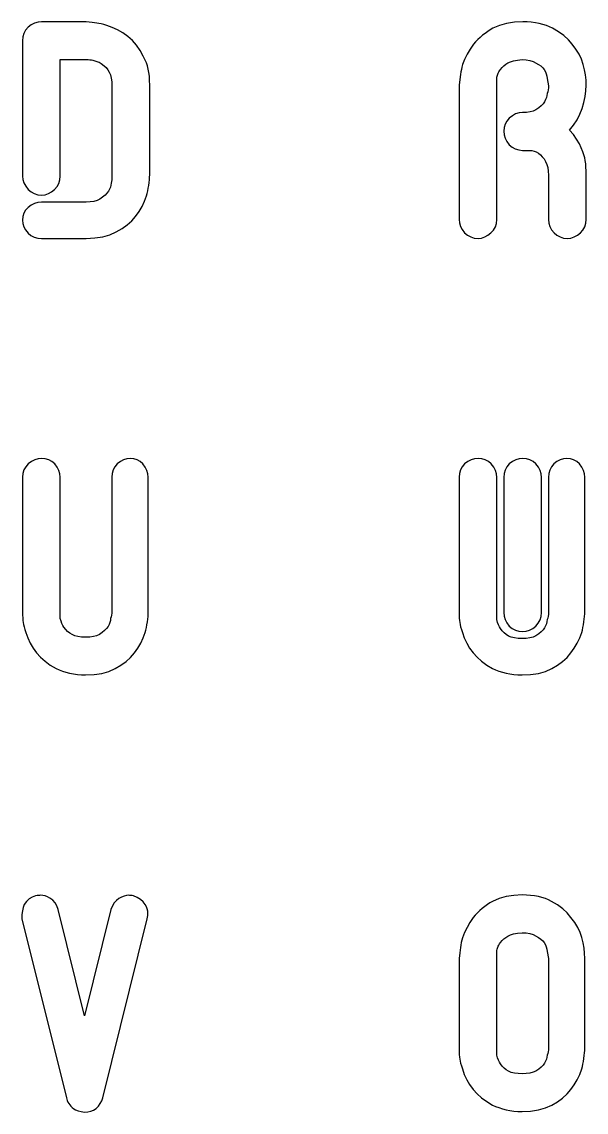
# Model space of a CAD drawing. Header units: metres. Extents: x -3 to 203, y -205 to 5.
# Drawn here: x -3.13 to 22.72, y -84.88 to -34.92 of the extents above; entities that cross this region are included whole.
import ezdxf

# ---------------------------------------------------------------- set-up
doc = ezdxf.new("R2010")
doc.units = ezdxf.units.M

msp = doc.modelspace()

# ---------------------------------------------------------------- linework, layer by layer
for p, q in [((-2.39192, -34.9395), (-2.54736, -34.9868)), ((-2.23311, -34.9238), (-2.39192, -34.9395)), ((-0.18011, -34.9238), (-2.23311, -34.9238)), ((0.08662, -34.9518), (-0.18011, -34.9238)), ((0.30087, -34.9798), (0.08662, -34.9518)), ((19.4358, -34.942), (19.0796, -34.9968)), ((19.8199, -34.9238), (19.4358, -34.942)), ((20.0189, -34.9286), (19.8199, -34.9238)), ((20.2109, -34.943), (20.0189, -34.9286)), ((20.3959, -34.9671), (20.2109, -34.943)), ((-3.03636, -35.4565), (-3.08342, -35.6177)), ((-2.95793, -35.3092), (-3.03636, -35.4565)), ((-2.84811, -35.1758), (-2.95793, -35.3092)), ((-2.69943, -35.0655), (-2.84811, -35.1758)), ((-2.54736, -34.9868), (-2.69943, -35.0655)), ((0.40018, -34.9968), (0.30087, -34.9798)), ((0.50913, -35.021), (0.40018, -34.9968)), ((0.62769, -35.0523), (0.50913, -35.021)), ((0.75587, -35.0908), (0.62769, -35.0523)), ((1.00955, -35.1794), (0.75587, -35.0908)), ((1.25462, -35.2925), (1.00955, -35.1794)), ((1.49106, -35.4299), (1.25462, -35.2925)), ((1.71887, -35.5918), (1.49106, -35.4299)), ((18.0948, -35.4518), (17.9759, -35.5428)), ((18.2136, -35.367), (18.0948, -35.4518)), ((18.3323, -35.2883), (18.2136, -35.367)), ((18.4509, -35.2158), (18.3323, -35.2883)), ((18.7513, -35.088), (18.4509, -35.2158)), ((19.0796, -34.9968), (18.7513, -35.088)), ((20.5739, -35.0008), (20.3959, -34.9671)), ((20.7423, -35.0427), (20.5739, -35.0008)), ((20.8986, -35.0925), (20.7423, -35.0427)), ((21.0428, -35.1502), (20.8986, -35.0925)), ((21.1749, -35.2158), (21.0428, -35.1502)), ((21.4566, -35.3766), (21.1749, -35.2158)), ((21.7019, -35.5533), (21.4566, -35.3766)), ((-3.08342, -35.6177), (-3.09912, -35.7928)), ((-3.09912, -35.7928), (-3.09912, -41.9907)), ((1.93106, -35.7788), (1.71887, -35.5918)), ((2.12062, -35.9918), (1.93106, -35.7788)), ((17.5569, -35.9538), (17.4051, -36.1789)), ((17.6513, -35.8445), (17.5569, -35.9538)), ((17.7526, -35.7395), (17.6513, -35.8445)), ((17.8608, -35.6389), (17.7526, -35.7395)), ((17.9759, -35.5428), (17.8608, -35.6389)), ((21.9106, -35.7456), (21.7019, -35.5533)), ((22.0829, -35.9538), (21.9106, -35.7456)), ((22.2561, -36.1785), (22.0829, -35.9538)), ((2.28755, -36.2308), (2.12062, -35.9918)), ((2.43187, -36.4958), (2.28755, -36.2308)), ((17.2709, -36.4093), (17.1541, -36.6449)), ((17.4051, -36.1789), (17.2709, -36.4093)), ((22.3986, -36.4075), (22.2561, -36.1785)), ((22.5106, -36.6409), (22.3986, -36.4075)), ((-1.37111, -41.9907), (-1.37111, -36.6518)), ((-1.37111, -36.6518), (-0.18011, -36.6518)), ((-0.18011, -36.6518), (-0.09361, -36.6539)), ((-0.09361, -36.6539), (-0.01411, -36.6605)), ((-0.01411, -36.6605), (0.05836, -36.6714)), ((0.05836, -36.6714), (0.12387, -36.6868)), ((0.12387, -36.6868), (0.29956, -36.7393)), ((0.29956, -36.7393), (0.35287, -36.7568)), ((0.35287, -36.7568), (0.40356, -36.7764)), ((0.40356, -36.7764), (0.45161, -36.8005)), ((0.45161, -36.8005), (0.49706, -36.8289)), ((0.49706, -36.8289), (0.63863, -36.937)), ((0.63863, -36.937), (0.72687, -37.0238)), ((2.50887, -36.6475), (2.43187, -36.4958)), ((2.57288, -36.7968), (2.50887, -36.6475)), ((2.62387, -36.9435), (2.57288, -36.7968)), ((2.66187, -37.0878), (2.62387, -36.9435)), ((17.0549, -36.8858), (17.0282, -36.9968)), ((17.1541, -36.6449), (17.0549, -36.8858)), ((18.8688, -37.0179), (18.9496, -36.9365)), ((18.9496, -36.9365), (19.0383, -36.8654)), ((19.0383, -36.8654), (19.1349, -36.8048)), ((19.1349, -36.8048), (19.2519, -36.7536)), ((19.2519, -36.7536), (19.4009, -36.711)), ((19.4009, -36.711), (19.5819, -36.6771)), ((19.5819, -36.6771), (19.7949, -36.6518)), ((19.7949, -36.6518), (19.9798, -36.6614)), ((19.9798, -36.6614), (20.1454, -36.6905)), ((20.1454, -36.6905), (20.2917, -36.739)), ((20.2917, -36.739), (20.5417, -36.8733)), ((20.5417, -36.8733), (20.6464, -36.947)), ((20.6464, -36.947), (20.7327, -37.0278)), ((22.5919, -36.8788), (22.5106, -36.6409)), ((22.6501, -37.1183), (22.5919, -36.8788)), ((0.72687, -37.0238), (0.80463, -37.122)), ((0.80463, -37.122), (0.87187, -37.2318)), ((0.87187, -37.2318), (0.92656, -37.3573)), ((0.92656, -37.3573), (0.96562, -37.5028)), ((2.68944, -37.2411), (2.66187, -37.0878)), ((2.70912, -37.4163), (2.68944, -37.2411)), ((2.72093, -37.6131), (2.70912, -37.4163)), ((16.9639, -37.3308), (16.9306, -37.5675)), ((16.9827, -37.2193), (16.9639, -37.3308)), ((17.0041, -37.108), (16.9827, -37.2193)), ((17.0282, -36.9968), (17.0041, -37.108)), ((18.6371, -37.4643), (18.6479, -37.4158)), ((18.6479, -37.4158), (18.6611, -37.3673)), ((18.6611, -37.3673), (18.6769, -37.3188)), ((18.6769, -37.3188), (18.6974, -37.269)), ((18.6974, -37.269), (18.7241, -37.2175)), ((18.7241, -37.2175), (18.7569, -37.1644)), ((18.7569, -37.1644), (18.7959, -37.1098)), ((18.7959, -37.1098), (18.8688, -37.0179)), ((20.7327, -37.0278), (20.8009, -37.1158)), ((20.8009, -37.1158), (20.8534, -37.2094)), ((20.8534, -37.2094), (20.8929, -37.3085)), ((20.8929, -37.3085), (20.9194, -37.4129)), ((20.9194, -37.4129), (20.9329, -37.5228)), ((22.6916, -37.357), (22.6501, -37.1183)), ((22.7166, -37.5948), (22.6916, -37.357)), ((0.96562, -37.5028), (0.98906, -37.6683)), ((0.98906, -37.6683), (0.99687, -37.8538)), ((0.99687, -37.8538), (0.99687, -41.9777)), ((2.72487, -37.8318), (2.72093, -37.6131)), ((2.72487, -41.9357), (2.72487, -37.8318)), ((16.9306, -37.5675), (16.9009, -37.8318)), ((16.9009, -37.8318), (16.9009, -43.9807)), ((18.6289, -37.5128), (18.6371, -37.4643)), ((18.6289, -43.9827), (18.6289, -37.5128)), ((20.9329, -37.5228), (20.9969, -37.8608)), ((20.9929, -37.9509), (20.9809, -38.0395)), ((20.9969, -37.8608), (20.9929, -37.9509)), ((22.7136, -38.0858), (22.7249, -37.8318)), ((22.7249, -37.8318), (22.7166, -37.5948)), ((20.9036, -38.3965), (20.8671, -38.4902)), ((20.9256, -38.3037), (20.9036, -38.3965)), ((20.9329, -38.2118), (20.9256, -38.3037)), ((20.9609, -38.1264), (20.9329, -38.2118)), ((20.9809, -38.0395), (20.9609, -38.1264)), ((22.6231, -38.6148), (22.6796, -38.3468)), ((22.6796, -38.3468), (22.7136, -38.0858)), ((20.4229, -38.9568), (20.2964, -39.0123)), ((20.5509, -38.8653), (20.4229, -38.9568)), ((20.6591, -38.7728), (20.5509, -38.8653)), ((20.7474, -38.6793), (20.6591, -38.7728)), ((20.8159, -38.5848), (20.7474, -38.6793)), ((20.8671, -38.4902), (20.8159, -38.5848)), ((22.4399, -39.1608), (22.5439, -38.8898)), ((22.5439, -38.8898), (22.6231, -38.6148)), ((19.1969, -39.3368), (19.0884, -39.4694)), ((19.3431, -39.2261), (19.1969, -39.3368)), ((19.4929, -39.147), (19.3431, -39.2261)), ((19.6461, -39.0996), (19.4929, -39.147)), ((19.8029, -39.0838), (19.6461, -39.0996)), ((19.9864, -39.0758), (19.8029, -39.0838)), ((20.1509, -39.052), (19.9864, -39.0758)), ((20.2964, -39.0123), (20.1509, -39.052)), ((22.1484, -39.6613), (22.3081, -39.418)), ((22.3081, -39.418), (22.4399, -39.1608)), ((18.9644, -39.7714), (18.9489, -39.9408)), ((18.9489, -39.9408), (18.9644, -40.1005)), ((19.0109, -39.6143), (18.9644, -39.7714)), ((19.0884, -39.4694), (19.0109, -39.6143)), ((21.9609, -39.8908), (22.1484, -39.6613)), ((22.1362, -40.0857), (21.9609, -39.8908)), ((18.9644, -40.1005), (19.0111, -40.2567)), ((19.0111, -40.2567), (19.0889, -40.4095)), ((19.0889, -40.4095), (19.1979, -40.5587)), ((22.2874, -40.2945), (22.1362, -40.0857)), ((22.4142, -40.5172), (22.2874, -40.2945)), ((19.1979, -40.5587), (19.3293, -40.6694)), ((19.3293, -40.6694), (19.4744, -40.7485)), ((19.4744, -40.7485), (19.6333, -40.7959)), ((19.6333, -40.7959), (19.8059, -40.8117)), ((19.8059, -40.8117), (20.1379, -40.8117)), ((20.1379, -40.8117), (20.2364, -40.82)), ((20.2364, -40.82), (20.3349, -40.8447)), ((20.3349, -40.8447), (20.4334, -40.886)), ((20.4334, -40.886), (20.5319, -40.9437)), ((20.5319, -40.9437), (20.6264, -41.0167)), ((22.5741, -40.8858), (22.4142, -40.5172)), ((22.6209, -41.018), (22.5741, -40.8858)), ((20.6264, -41.0167), (20.7131, -41.1045)), ((20.7131, -41.1045), (20.7919, -41.2072)), ((20.7919, -41.2072), (20.8629, -41.3247)), ((20.8629, -41.3247), (20.9215, -41.4571)), ((20.9215, -41.4571), (20.9634, -41.605)), ((22.6571, -41.1503), (22.6209, -41.018)), ((22.6829, -41.2827), (22.6571, -41.1503)), ((22.7012, -41.4226), (22.6829, -41.2827)), ((22.7144, -41.578), (22.7012, -41.4226)), ((2.72224, -42.0441), (2.72487, -41.9357)), ((20.9634, -41.605), (20.9885, -41.7686)), ((20.9885, -41.7686), (20.9969, -41.9477)), ((20.9969, -41.9477), (20.9969, -43.9847)), ((22.7222, -41.7491), (22.7144, -41.578)), ((22.7249, -41.9357), (22.7222, -41.7491)), ((22.7249, -43.9807), (22.7249, -41.9357)), ((-3.09912, -41.9907), (-3.0833, -42.1501)), ((-3.0833, -42.1501), (-3.03586, -42.306)), ((-3.03586, -42.306), (-2.9568, -42.4586)), ((-1.5213, -42.4747), (-1.43787, -42.3275)), ((-1.43787, -42.3275), (-1.3878, -42.1662)), ((-1.3878, -42.1662), (-1.37111, -41.9907)), ((0.94743, -42.4042), (0.92512, -42.4965)), ((0.95486, -42.3127), (0.94743, -42.4042)), ((0.97325, -42.2397), (0.95486, -42.3127)), ((0.98637, -42.1595), (0.97325, -42.2397)), ((0.99425, -42.0722), (0.98637, -42.1595)), ((0.99687, -41.9777), (0.99425, -42.0722)), ((2.661, -42.5474), (2.68288, -42.4157)), ((2.68288, -42.4157), (2.70125, -42.2841)), ((2.70125, -42.2841), (2.71437, -42.1602)), ((2.71437, -42.1602), (2.72224, -42.0441)), ((-2.9568, -42.4586), (-2.84612, -42.6077)), ((-2.84612, -42.6077), (-2.71262, -42.718)), ((-2.71262, -42.718), (-2.56511, -42.7967)), ((-2.56511, -42.7967), (-2.40361, -42.844)), ((-2.40361, -42.844), (-2.22812, -42.8597)), ((-2.22812, -42.8597), (-2.07011, -42.844)), ((-2.07011, -42.844), (-1.91911, -42.7967)), ((-1.91911, -42.7967), (-1.77512, -42.718)), ((-1.77512, -42.718), (-1.63811, -42.6077)), ((-1.63811, -42.6077), (-1.5213, -42.4747)), ((0.67787, -42.8702), (0.56888, -42.9624)), ((0.76688, -42.7774), (0.67787, -42.8702)), ((0.83588, -42.6837), (0.76688, -42.7774)), ((0.88794, -42.5897), (0.83588, -42.6837)), ((0.92512, -42.4965), (0.88794, -42.5897)), ((2.49081, -43.1476), (2.58487, -42.8957)), ((2.58487, -42.8957), (2.612, -42.7874)), ((2.612, -42.7874), (2.63737, -42.6712)), ((2.63737, -42.6712), (2.661, -42.5474)), ((-2.84811, -43.4237), (-2.95793, -43.5512)), ((-2.7003, -43.317), (-2.84811, -43.4237)), ((-2.54886, -43.2407), (-2.7003, -43.317)), ((-2.3938, -43.195), (-2.54886, -43.2407)), ((-2.23511, -43.1797), (-2.3938, -43.195)), ((-0.18712, -43.1797), (-2.23511, -43.1797)), ((-0.00168, -43.1719), (-0.18712, -43.1797)), ((0.16463, -43.1482), (-0.00168, -43.1719)), ((0.31181, -43.1089), (0.16463, -43.1482)), ((0.43987, -43.0537), (0.31181, -43.1089)), ((0.56888, -42.9624), (0.43987, -43.0537)), ((2.2393, -43.6176), (2.37563, -43.3882)), ((2.37563, -43.3882), (2.49081, -43.1476)), ((-3.08342, -43.8417), (-3.09912, -44.0047)), ((-3.03636, -43.6905), (-3.08342, -43.8417)), ((-2.95793, -43.5512), (-3.03636, -43.6905)), ((1.9008, -44.0395), (2.08188, -43.8357)), ((2.08188, -43.8357), (2.2393, -43.6176)), ((-3.09912, -44.0047), (-3.08342, -44.1586)), ((-3.08342, -44.1586), (-3.03636, -44.309)), ((-3.03636, -44.309), (-2.95793, -44.4561)), ((-2.95793, -44.4561), (-2.84811, -44.5997)), ((1.19487, -44.5517), (1.45731, -44.3975)), ((1.45731, -44.3975), (1.69263, -44.2267)), ((1.69263, -44.2267), (1.9008, -44.0395)), ((16.9009, -43.9807), (16.9167, -44.1391)), ((16.9167, -44.1391), (16.9641, -44.294)), ((16.9641, -44.294), (17.0432, -44.4456)), ((17.0432, -44.4456), (17.1539, -44.5938)), ((18.4787, -44.4618), (18.5621, -44.316)), ((18.5621, -44.316), (18.6122, -44.1563)), ((18.6122, -44.1563), (18.6289, -43.9827)), ((20.9969, -43.9847), (21.0127, -44.1425)), ((21.0127, -44.1425), (21.0601, -44.2967)), ((21.0601, -44.2967), (21.1392, -44.4475)), ((21.1392, -44.4475), (21.2499, -44.5947)), ((22.5747, -44.4613), (22.6581, -44.315)), ((22.6581, -44.315), (22.7082, -44.1548)), ((22.7082, -44.1548), (22.7249, -43.9807)), ((-2.84811, -44.5997), (-2.71518, -44.7065)), ((-2.71518, -44.7065), (-2.56836, -44.7827)), ((-2.56836, -44.7827), (-2.40767, -44.8285)), ((-2.40767, -44.8285), (-2.23311, -44.8438)), ((-2.23311, -44.8438), (-0.18011, -44.8438)), ((-0.18011, -44.8438), (0.21481, -44.8255)), ((0.21481, -44.8255), (0.57562, -44.7707)), ((0.57562, -44.7707), (0.90231, -44.6795)), ((0.90231, -44.6795), (1.19487, -44.5517)), ((17.1539, -44.5938), (17.2874, -44.7031)), ((17.2874, -44.7031), (17.4349, -44.7812)), ((17.4349, -44.7812), (17.5964, -44.8281)), ((17.5964, -44.8281), (17.7719, -44.8438)), ((17.7719, -44.8438), (17.9299, -44.8281)), ((17.9299, -44.8281), (18.0809, -44.7812)), ((18.0809, -44.7812), (18.2249, -44.7031)), ((18.2249, -44.7031), (18.3619, -44.5938)), ((18.3619, -44.5938), (18.4787, -44.4618)), ((21.2499, -44.5947), (21.3834, -44.7037)), ((21.3834, -44.7037), (21.5309, -44.7815)), ((21.5309, -44.7815), (21.6924, -44.8282)), ((21.6924, -44.8282), (21.8679, -44.8438)), ((21.8679, -44.8438), (22.0259, -44.8281)), ((22.0259, -44.8281), (22.1769, -44.7812)), ((22.1769, -44.7812), (22.3209, -44.7031)), ((22.3209, -44.7031), (22.4579, -44.5938)), ((22.4579, -44.5938), (22.5747, -44.4613)), ((-2.38786, -54.9394), (-2.54411, -54.9863)), ((-2.22812, -54.9238), (-2.38786, -54.9394)), ((-2.05873, -54.9394), (-2.22812, -54.9238)), ((-1.90161, -54.9863), (-2.05873, -54.9394)), ((1.68205, -54.9394), (1.53162, -54.9863)), ((1.83588, -54.9238), (1.68205, -54.9394)), ((1.99893, -54.9394), (1.83588, -54.9238)), ((2.15012, -54.9863), (1.99893, -54.9394)), ((17.6121, -54.9394), (17.4559, -54.9863)), ((17.7719, -54.9238), (17.6121, -54.9394)), ((17.9413, -54.9395), (17.7719, -54.9238)), ((18.0984, -54.9868), (17.9413, -54.9395)), ((19.6601, -54.9395), (19.5039, -54.9868)), ((19.8199, -54.9238), (19.6601, -54.9395)), ((19.9893, -54.9395), (19.8199, -54.9238)), ((20.1464, -54.9868), (19.9893, -54.9395)), ((21.6821, -54.9395), (21.5316, -54.9868)), ((21.8359, -54.9238), (21.6821, -54.9395)), ((21.9989, -54.9394), (21.8359, -54.9238)), ((22.1501, -54.9863), (21.9989, -54.9394)), ((-2.9568, -55.3062), (-3.03586, -55.4525)), ((-2.84612, -55.1738), (-2.9568, -55.3062)), ((-2.69687, -55.0644), (-2.84612, -55.1738)), ((-2.54411, -54.9863), (-2.69687, -55.0644)), ((-1.75674, -55.0644), (-1.90161, -54.9863)), ((-1.62411, -55.1738), (-1.75674, -55.0644)), ((-1.51343, -55.3214), (-1.62411, -55.1738)), ((-1.43436, -55.4725), (-1.51343, -55.3214)), ((1.13412, -55.3057), (1.05788, -55.4515)), ((1.24088, -55.1738), (1.13412, -55.3057)), ((1.38455, -55.0644), (1.24088, -55.1738)), ((1.53162, -54.9863), (1.38455, -55.0644)), ((2.28943, -55.0644), (2.15012, -54.9863)), ((2.41687, -55.1738), (2.28943, -55.0644)), ((2.52362, -55.3219), (2.41687, -55.1738)), ((2.59987, -55.4735), (2.52362, -55.3219)), ((17.0432, -55.3062), (16.9641, -55.4525)), ((17.1539, -55.1738), (17.0432, -55.3062)), ((17.3031, -55.0644), (17.1539, -55.1738)), ((17.4559, -54.9863), (17.3031, -55.0644)), ((18.2433, -55.0655), (18.0984, -54.9868)), ((18.3759, -55.1758), (18.2433, -55.0655)), ((18.4866, -55.3245), (18.3759, -55.1758)), ((18.5656, -55.4768), (18.4866, -55.3245)), ((19.0912, -55.3092), (19.0121, -55.4565)), ((19.2019, -55.1758), (19.0912, -55.3092)), ((19.3511, -55.0655), (19.2019, -55.1758)), ((19.5039, -54.9868), (19.3511, -55.0655)), ((20.2912, -55.0655), (20.1464, -54.9868)), ((20.4239, -55.1758), (20.2912, -55.0655)), ((20.5346, -55.325), (20.4239, -55.1758)), ((20.6136, -55.4775), (20.5346, -55.325)), ((21.1341, -55.3088), (21.0579, -55.4558)), ((21.2409, -55.1758), (21.1341, -55.3088)), ((21.3846, -55.0655), (21.2409, -55.1758)), ((21.5316, -54.9868), (21.3846, -55.0655)), ((22.2894, -55.0644), (22.1501, -54.9863)), ((22.4169, -55.1738), (22.2894, -55.0644)), ((22.5236, -55.3219), (22.4169, -55.1738)), ((22.5999, -55.4735), (22.5236, -55.3219)), ((-3.0833, -55.6127), (-3.09912, -55.7868)), ((-3.09912, -55.7868), (-3.09912, -61.9357)), ((-3.03586, -55.4525), (-3.0833, -55.6127)), ((-1.38693, -55.6269), (-1.43436, -55.4725)), ((-1.37111, -55.7848), (-1.38693, -55.6269)), ((-1.37111, -62.2547), (-1.37111, -55.7848)), ((1.01212, -55.6112), (0.99687, -55.7848)), ((0.99687, -55.7848), (0.99687, -61.9217)), ((1.05788, -55.4515), (1.01212, -55.6112)), ((2.64561, -55.6284), (2.59987, -55.4735)), ((2.66087, -55.7868), (2.64561, -55.6284)), ((2.66087, -61.9357), (2.66087, -55.7868)), ((16.9167, -55.6127), (16.9009, -55.7868)), ((16.9009, -55.7868), (16.9009, -61.9357)), ((16.9641, -55.4525), (16.9167, -55.6127)), ((18.6131, -55.6325), (18.5656, -55.4768)), ((18.6289, -55.7918), (18.6131, -55.6325)), ((18.6289, -62.3117), (18.6289, -55.7918)), ((18.9647, -55.6177), (18.9489, -55.7928)), ((18.9489, -55.7928), (18.9489, -61.9907)), ((19.0121, -55.4565), (18.9647, -55.6177)), ((20.6611, -55.6334), (20.6136, -55.4775)), ((20.6769, -55.7928), (20.6611, -55.6334)), ((20.6769, -61.9907), (20.6769, -55.7928)), ((21.0121, -55.6168), (20.9969, -55.7918)), ((20.9969, -55.7918), (20.9969, -61.9767)), ((21.0579, -55.4558), (21.0121, -55.6168)), ((22.6456, -55.6284), (22.5999, -55.4735)), ((22.6609, -55.7868), (22.6456, -55.6284)), ((22.6609, -61.9357), (22.6609, -55.7868)), ((-3.09912, -61.9357), (-3.09743, -62.098)), ((0.99687, -61.9217), (0.99287, -62.0153)), ((2.65825, -62.0441), (2.66087, -61.9357)), ((16.9009, -61.9357), (16.9026, -62.098)), ((22.6582, -62.0441), (22.6609, -61.9357)), ((-3.09743, -62.098), (-3.09236, -62.2367)), ((-3.09236, -62.2367), (-3.08392, -62.352)), ((-3.08392, -62.352), (-3.07211, -62.4437)), ((-1.33481, -62.3789), (-1.37111, -62.2547)), ((-1.29486, -62.4875), (-1.33481, -62.3789)), ((0.90337, -62.4375), (0.8665, -62.5302)), ((0.92549, -62.3457), (0.90337, -62.4375)), ((0.93288, -62.2547), (0.92549, -62.3457)), ((0.96088, -62.1818), (0.93288, -62.2547)), ((0.98086, -62.102), (0.96088, -62.1818)), ((0.99287, -62.0153), (0.98086, -62.102)), ((2.5975, -62.5474), (2.61887, -62.4157)), ((2.61887, -62.4157), (2.63725, -62.2841)), ((2.63725, -62.2841), (2.65038, -62.1602)), ((2.65038, -62.1602), (2.65825, -62.0441)), ((16.9026, -62.098), (16.9076, -62.2367)), ((16.9076, -62.2367), (16.9161, -62.352)), ((16.9161, -62.352), (16.9279, -62.4437)), ((18.6652, -62.4369), (18.6289, -62.3117)), ((18.7051, -62.5462), (18.6652, -62.4369)), ((18.9489, -61.9907), (18.9647, -62.1501)), ((18.9647, -62.1501), (19.0121, -62.306)), ((19.0121, -62.306), (19.0912, -62.4586)), ((20.5267, -62.4743), (20.6101, -62.327)), ((20.6101, -62.327), (20.6602, -62.1658)), ((20.6602, -62.1658), (20.6769, -61.9907)), ((20.9255, -62.4032), (20.9034, -62.4955)), ((20.9329, -62.3117), (20.9255, -62.4032)), ((20.9609, -62.2383), (20.9329, -62.3117)), ((20.9809, -62.158), (20.9609, -62.2383)), ((20.9929, -62.0708), (20.9809, -62.158)), ((20.9969, -61.9767), (20.9929, -62.0708)), ((22.5975, -62.5474), (22.6189, -62.4157)), ((22.6189, -62.4157), (22.6373, -62.2841)), ((22.6373, -62.2841), (22.6504, -62.1602)), ((22.6504, -62.1602), (22.6582, -62.0441)), ((-3.07211, -62.4437), (-3.0538, -62.532)), ((-3.0538, -62.532), (-3.02687, -62.6367)), ((-3.02687, -62.6367), (-2.9913, -62.758)), ((-2.9913, -62.758), (-2.94711, -62.8957)), ((-2.94711, -62.8957), (-2.85948, -63.1472)), ((-1.2513, -62.5804), (-1.29486, -62.4875)), ((-1.20412, -62.6577), (-1.2513, -62.5804)), ((-1.12373, -62.7622), (-1.20412, -62.6577)), ((-1.03461, -62.8537), (-1.12373, -62.7622)), ((-0.93674, -62.9322), (-1.03461, -62.8537)), ((-0.83011, -62.9977), (-0.93674, -62.9322)), ((0.54787, -62.9003), (0.41887, -62.9907)), ((0.65688, -62.809), (0.54787, -62.9003)), ((0.74587, -62.7168), (0.65688, -62.809)), ((0.81486, -62.6237), (0.74587, -62.7168)), ((0.8665, -62.5302), (0.81486, -62.6237)), ((2.42949, -63.1476), (2.52287, -62.8957)), ((2.52287, -62.8957), (2.5495, -62.7874)), ((2.5495, -62.7874), (2.57437, -62.6712)), ((2.57437, -62.6712), (2.5975, -62.5474)), ((16.9279, -62.4437), (16.9462, -62.532)), ((16.9462, -62.532), (16.9731, -62.6367)), ((16.9731, -62.6367), (17.0087, -62.758)), ((17.0087, -62.758), (17.0529, -62.8957)), ((17.0529, -62.8957), (17.1405, -63.1472)), ((18.7487, -62.6399), (18.7051, -62.5462)), ((18.7959, -62.7177), (18.7487, -62.6399)), ((18.8763, -62.8232), (18.7959, -62.7177)), ((18.9654, -62.9155), (18.8763, -62.8232)), ((19.0633, -62.9947), (18.9654, -62.9155)), ((19.0912, -62.4586), (19.2019, -62.6077)), ((19.2019, -62.6077), (19.3354, -62.718)), ((19.3354, -62.718), (19.4829, -62.7967)), ((19.4829, -62.7967), (19.6444, -62.844)), ((19.6444, -62.844), (19.8199, -62.8597)), ((19.8199, -62.8597), (19.9779, -62.844)), ((19.9779, -62.844), (20.1289, -62.7967)), ((20.1289, -62.7967), (20.2729, -62.718)), ((20.2729, -62.718), (20.4099, -62.6077)), ((20.4099, -62.6077), (20.5267, -62.4743)), ((20.6569, -62.87), (20.5479, -62.9623)), ((20.7459, -62.7768), (20.6569, -62.87)), ((20.8149, -62.6827), (20.7459, -62.7768)), ((20.8665, -62.5887), (20.8149, -62.6827)), ((20.9034, -62.4955), (20.8665, -62.5887)), ((22.4295, -63.1476), (22.5229, -62.8957)), ((22.5229, -62.8957), (22.5495, -62.7874)), ((22.5495, -62.7874), (22.5744, -62.6712)), ((22.5744, -62.6712), (22.5975, -62.5474)), ((-2.85948, -63.1472), (-2.74861, -63.3865)), ((-2.74861, -63.3865), (-2.61449, -63.6137)), ((-0.70779, -63.0494), (-0.83011, -62.9977)), ((-0.56287, -63.0862), (-0.70779, -63.0494)), ((-0.39529, -63.1084), (-0.56287, -63.0862)), ((-0.20511, -63.1157), (-0.39529, -63.1084)), ((-0.02023, -63.1079), (-0.20511, -63.1157)), ((0.14537, -63.0845), (-0.02023, -63.1079)), ((0.29175, -63.0454), (0.14537, -63.0845)), ((0.41887, -62.9907), (0.29175, -63.0454)), ((2.1805, -63.6176), (2.31537, -63.3882)), ((2.31537, -63.3882), (2.42949, -63.1476)), ((17.1405, -63.1472), (17.2514, -63.3865)), ((17.2514, -63.3865), (17.3855, -63.6137)), ((19.1699, -63.0607), (19.0633, -62.9947)), ((19.2922, -63.1128), (19.1699, -63.0607)), ((19.4371, -63.15), (19.2922, -63.1128)), ((19.6047, -63.1723), (19.4371, -63.15)), ((19.7949, -63.1797), (19.6047, -63.1723)), ((19.9798, -63.1719), (19.7949, -63.1797)), ((20.1454, -63.1482), (19.9798, -63.1719)), ((20.2917, -63.1089), (20.1454, -63.1482)), ((20.4189, -63.0537), (20.2917, -63.1089)), ((20.5479, -62.9623), (20.4189, -63.0537)), ((22.1805, -63.6176), (22.3154, -63.3882)), ((22.3154, -63.3882), (22.4295, -63.1476)), ((-2.61449, -63.6137), (-2.45711, -63.8287)), ((-2.45711, -63.8287), (-2.27431, -64.0303)), ((1.84593, -64.0395), (2.02487, -63.8357)), ((2.02487, -63.8357), (2.1805, -63.6176)), ((17.3855, -63.6137), (17.5429, -63.8287)), ((17.5429, -63.8287), (17.7257, -64.0303)), ((21.8459, -64.0395), (22.0249, -63.8357)), ((22.0249, -63.8357), (22.1805, -63.6176)), ((-2.27431, -64.0303), (-2.06487, -64.218)), ((-2.06487, -64.218), (-1.8288, -64.3918)), ((-1.8288, -64.3918), (-1.56612, -64.5517)), ((1.14787, -64.5517), (1.40744, -64.3975)), ((1.40744, -64.3975), (1.64012, -64.2267)), ((1.64012, -64.2267), (1.84593, -64.0395)), ((17.7257, -64.0303), (17.9351, -64.218)), ((17.9351, -64.218), (18.1712, -64.3918)), ((18.1712, -64.3918), (18.4339, -64.5517)), ((21.1479, -64.5517), (21.4074, -64.3975)), ((21.4074, -64.3975), (21.6401, -64.2267)), ((21.6401, -64.2267), (21.8459, -64.0395)), ((-1.56612, -64.5517), (-1.4238, -64.6117)), ((-1.4238, -64.6117), (-1.27286, -64.6665)), ((-1.27286, -64.6665), (-1.1133, -64.7162)), ((-1.1133, -64.7162), (-0.94511, -64.7607)), ((-0.94511, -64.7607), (-0.76955, -64.7971)), ((-0.76955, -64.7971), (-0.58887, -64.823)), ((-0.58887, -64.823), (-0.40305, -64.8386)), ((-0.40305, -64.8386), (-0.21211, -64.8438)), ((-0.21211, -64.8438), (0.1785, -64.8255)), ((0.1785, -64.8255), (0.53537, -64.7707)), ((0.53537, -64.7707), (0.85849, -64.6795)), ((0.85849, -64.6795), (1.14787, -64.5517)), ((18.4339, -64.5517), (18.5762, -64.6117)), ((18.5762, -64.6117), (18.7271, -64.6665)), ((18.7271, -64.6665), (18.8867, -64.7162)), ((18.8867, -64.7162), (19.0549, -64.7607)), ((19.0549, -64.7607), (19.2305, -64.7971)), ((19.2305, -64.7971), (19.4111, -64.823)), ((19.4111, -64.823), (19.597, -64.8386)), ((19.597, -64.8386), (19.7879, -64.8438)), ((19.7879, -64.8438), (20.1785, -64.8255)), ((20.1785, -64.8255), (20.5354, -64.7707)), ((20.5354, -64.7707), (20.8585, -64.6795)), ((20.8585, -64.6795), (21.1479, -64.5517)), ((19.7879, -74.9238), (19.4081, -74.942)), ((19.9845, -74.9286), (19.7879, -74.9238)), ((-3.02379, -75.357), (-3.07234, -75.4973)), ((-2.92378, -75.2175), (-3.02379, -75.357)), ((-2.80478, -75.106), (-2.92378, -75.2175)), ((-2.66678, -75.0225), (-2.80478, -75.106)), ((-2.50978, -74.967), (-2.66678, -75.0225)), ((-2.43329, -74.9548), (-2.50978, -74.967)), ((-2.32228, -74.9408), (-2.43329, -74.9548)), ((-2.28778, -74.939), (-2.32228, -74.9408)), ((-2.1776, -74.9468), (-2.28778, -74.939)), ((-2.06903, -74.9703), (-2.1776, -74.9468)), ((-1.9621, -75.0093), (-2.06903, -74.9703)), ((-1.85678, -75.064), (-1.9621, -75.0093)), ((-1.71815, -75.1649), (-1.85678, -75.064)), ((-1.60728, -75.2865), (-1.71815, -75.1649)), ((-1.52415, -75.4289), (-1.60728, -75.2865)), ((1.01808, -75.4249), (0.9482, -75.592)), ((1.10271, -75.2848), (1.01808, -75.4249)), ((1.20207, -75.1714), (1.10271, -75.2848)), ((1.31619, -75.085), (1.20207, -75.1714)), ((1.43552, -75.0211), (1.31619, -75.085)), ((1.55045, -74.9755), (1.43552, -75.0211)), ((1.66101, -74.9481), (1.55045, -74.9755)), ((1.7672, -74.939), (1.66101, -74.9481)), ((1.81219, -74.9408), (1.7672, -74.939)), ((1.8642, -74.946), (1.81219, -74.9408)), ((1.9232, -74.9548), (1.8642, -74.946)), ((1.9892, -74.967), (1.9232, -74.9548)), ((2.15758, -75.0383), (1.9892, -74.967)), ((2.3017, -75.127), (2.15758, -75.0383)), ((2.42157, -75.2333), (2.3017, -75.127)), ((2.5172, -75.357), (2.42157, -75.2333)), ((2.57188, -75.4615), (2.5172, -75.357)), ((18.1989, -75.367), (18.0814, -75.4518)), ((18.3164, -75.2883), (18.1989, -75.367)), ((18.4339, -75.2158), (18.3164, -75.2883)), ((18.7311, -75.088), (18.4339, -75.2158)), ((19.0559, -74.9968), (18.7311, -75.088)), ((19.4081, -74.942), (19.0559, -74.9968)), ((20.1741, -74.943), (19.9845, -74.9286)), ((20.3569, -74.9671), (20.1741, -74.943)), ((20.5329, -75.0008), (20.3569, -74.9671)), ((20.6998, -75.0427), (20.5329, -75.0008)), ((20.8546, -75.0925), (20.6998, -75.0427)), ((20.9973, -75.1502), (20.8546, -75.0925)), ((21.1279, -75.2158), (20.9973, -75.1502)), ((21.4068, -75.3766), (21.1279, -75.2158)), ((21.6494, -75.5533), (21.4068, -75.3766)), ((-3.12785, -75.8248), (-3.13478, -76.012)), ((-3.10704, -75.6533), (-3.12785, -75.8248)), ((-3.07234, -75.4973), (-3.10704, -75.6533)), ((-1.46878, -75.592), (-1.52415, -75.4289)), ((-0.25978, -80.467), (-1.46878, -75.592)), ((0.9482, -75.592), (-0.25978, -80.467)), ((2.61095, -75.566), (2.57188, -75.4615)), ((2.63438, -75.6705), (2.61095, -75.566)), ((2.6142, -76.012), (2.63519, -75.8693)), ((2.6422, -75.775), (2.63438, -75.6705)), ((2.63519, -75.8693), (2.64044, -75.8161)), ((2.64044, -75.8161), (2.6422, -75.775)), ((17.6433, -75.8445), (17.5499, -75.9538)), ((17.7434, -75.7395), (17.6433, -75.8445)), ((17.8503, -75.6389), (17.7434, -75.7395)), ((17.9639, -75.5428), (17.8503, -75.6389)), ((18.0814, -75.4518), (17.9639, -75.5428)), ((21.8557, -75.7456), (21.6494, -75.5533)), ((22.0259, -75.9538), (21.8557, -75.7456)), ((-3.13478, -76.012), (-1.09378, -84.22)), ((0.5732, -84.22), (2.6142, -76.012)), ((17.2671, -76.4093), (17.1514, -76.6449)), ((17.3999, -76.1789), (17.2671, -76.4093)), ((17.5499, -75.9538), (17.3999, -76.1789)), ((22.1973, -76.1785), (22.0259, -75.9538)), ((22.3384, -76.4075), (22.1973, -76.1785)), ((22.4492, -76.6409), (22.3384, -76.4075)), ((17.0529, -76.8858), (17.0266, -76.9968)), ((17.1514, -76.6449), (17.0529, -76.8858)), ((18.9496, -76.9358), (19.0383, -76.865)), ((19.0383, -76.865), (19.1349, -76.8048)), ((19.1349, -76.8048), (19.2519, -76.7536)), ((19.2519, -76.7536), (19.4009, -76.711)), ((19.4009, -76.711), (19.5819, -76.6771)), ((19.5819, -76.6771), (19.7949, -76.6518)), ((19.7949, -76.6518), (19.9798, -76.6613)), ((19.9798, -76.6613), (20.1454, -76.6898)), ((20.1454, -76.6898), (20.2917, -76.7373)), ((20.2917, -76.7373), (20.5417, -76.8697)), ((20.5417, -76.8697), (20.6464, -76.9425)), ((22.5299, -76.8788), (22.4492, -76.6409)), ((22.5872, -77.1183), (22.5299, -76.8788)), ((16.9629, -77.3308), (16.9304, -77.5675)), ((16.9816, -77.2193), (16.9629, -77.3308)), ((17.0029, -77.108), (16.9816, -77.2193)), ((17.0266, -76.9968), (17.0029, -77.108)), ((18.6371, -77.4613), (18.6479, -77.413)), ((18.6479, -77.413), (18.6611, -77.3648)), ((18.6611, -77.3648), (18.6769, -77.3168)), ((18.6769, -77.3168), (18.6974, -77.2674)), ((18.6974, -77.2674), (18.7241, -77.2163)), ((18.7241, -77.2163), (18.7569, -77.1634)), ((18.7569, -77.1634), (18.7959, -77.1088)), ((18.7959, -77.1088), (18.8688, -77.017)), ((18.8688, -77.017), (18.9496, -76.9358)), ((20.6464, -76.9425), (20.7327, -77.0222)), ((20.7327, -77.0222), (20.8009, -77.1088)), ((20.8009, -77.1088), (20.8534, -77.2013)), ((20.8534, -77.2013), (20.8929, -77.299)), ((20.8929, -77.299), (20.9194, -77.4018)), ((20.9194, -77.4018), (20.9329, -77.5098)), ((22.6281, -77.357), (22.5872, -77.1183)), ((22.6527, -77.5948), (22.6281, -77.357)), ((16.9304, -77.5675), (16.9009, -77.8318)), ((16.9009, -77.8318), (16.9009, -81.9357)), ((18.6289, -77.5098), (18.6371, -77.4613)), ((18.6289, -82.2577), (18.6289, -77.5098)), ((20.9329, -77.5098), (20.9969, -77.8418)), ((20.9969, -77.8418), (20.9969, -81.9257)), ((22.6609, -77.8318), (22.6527, -77.5948)), ((22.6609, -81.9357), (22.6609, -77.8318)), ((16.9009, -81.9357), (16.9026, -82.098)), ((16.9026, -82.098), (16.9076, -82.2367)), ((16.9076, -82.2367), (16.9161, -82.352)), ((16.9161, -82.352), (16.9279, -82.4437)), ((18.6652, -82.3814), (18.6289, -82.2577)), ((18.7051, -82.4895), (18.6652, -82.3814)), ((20.9255, -82.3482), (20.9034, -82.4395)), ((20.9329, -82.2577), (20.9255, -82.3482)), ((20.9609, -82.1849), (20.9329, -82.2577)), ((20.9809, -82.1052), (20.9609, -82.1849)), ((20.9929, -82.0189), (20.9809, -82.1052)), ((20.9969, -81.9257), (20.9929, -82.0189)), ((22.5975, -82.5474), (22.6189, -82.4157)), ((22.6189, -82.4157), (22.6373, -82.2841)), ((22.6373, -82.2841), (22.6504, -82.1602)), ((22.6504, -82.1602), (22.6582, -82.0441)), ((22.6582, -82.0441), (22.6609, -81.9357)), ((16.9279, -82.4437), (16.9462, -82.532)), ((16.9462, -82.532), (16.9731, -82.6367)), ((16.9731, -82.6367), (17.0087, -82.758)), ((17.0087, -82.758), (17.0529, -82.8957)), ((17.0529, -82.8957), (17.1405, -83.1472)), ((18.7487, -82.5819), (18.7051, -82.4895)), ((18.7959, -82.6587), (18.7487, -82.5819)), ((18.8763, -82.7632), (18.7959, -82.6587)), ((18.9654, -82.8547), (18.8763, -82.7632)), ((19.0633, -82.9332), (18.9654, -82.8547)), ((20.5479, -82.9004), (20.4189, -82.9907)), ((20.6569, -82.8092), (20.5479, -82.9004)), ((20.7459, -82.7174), (20.6569, -82.8092)), ((20.8149, -82.6247), (20.7459, -82.7174)), ((20.8665, -82.5317), (20.8149, -82.6247)), ((20.9034, -82.4395), (20.8665, -82.5317)), ((22.4295, -83.1476), (22.5229, -82.8957)), ((22.5229, -82.8957), (22.5495, -82.7874)), ((22.5495, -82.7874), (22.5744, -82.6712)), ((22.5744, -82.6712), (22.5975, -82.5474)), ((17.1405, -83.1472), (17.2514, -83.3865)), ((17.2514, -83.3865), (17.3855, -83.6137)), ((19.1699, -82.9987), (19.0633, -82.9332)), ((19.2922, -83.0499), (19.1699, -82.9987)), ((19.4371, -83.0865), (19.2922, -83.0499)), ((19.6047, -83.1084), (19.4371, -83.0865)), ((19.7949, -83.1157), (19.6047, -83.1084)), ((19.9798, -83.1079), (19.7949, -83.1157)), ((20.1454, -83.0845), (19.9798, -83.1079)), ((20.2917, -83.0454), (20.1454, -83.0845)), ((20.4189, -82.9907), (20.2917, -83.0454)), ((22.1805, -83.6176), (22.3154, -83.3882)), ((22.3154, -83.3882), (22.4295, -83.1476)), ((17.3855, -83.6137), (17.5429, -83.8287)), ((17.5429, -83.8287), (17.7257, -84.0303)), ((21.8459, -84.0395), (22.0249, -83.8357)), ((22.0249, -83.8357), (22.1805, -83.6176)), ((-1.09378, -84.22), (-1.07635, -84.2826)), ((-1.07635, -84.2826), (-1.05203, -84.3452)), ((-1.05203, -84.3452), (-1.02084, -84.4081)), ((-1.02084, -84.4081), (-0.98279, -84.471)), ((0.4617, -84.4815), (0.52783, -84.3551)), ((0.52783, -84.3551), (0.5732, -84.22)), ((17.7257, -84.0303), (17.9351, -84.218)), ((17.9351, -84.218), (18.1712, -84.3918)), ((18.1712, -84.3918), (18.4339, -84.5517)), ((21.1479, -84.5517), (21.4074, -84.3975)), ((21.4074, -84.3975), (21.6401, -84.2267)), ((21.6401, -84.2267), (21.8459, -84.0395)), ((-0.98279, -84.471), (-0.93697, -84.5331)), ((-0.93697, -84.5331), (-0.88353, -84.5945)), ((-0.88353, -84.5945), (-0.82248, -84.6551)), ((-0.82248, -84.6551), (-0.75378, -84.715)), ((-0.75378, -84.715), (-0.66817, -84.7692)), ((-0.66817, -84.7692), (-0.55728, -84.814)), ((-0.55728, -84.814), (-0.42116, -84.8492)), ((-0.42116, -84.8492), (-0.25978, -84.875)), ((-0.25978, -84.875), (-0.11247, -84.8645)), ((-0.11247, -84.8645), (0.02444, -84.8332)), ((0.02444, -84.8332), (0.15102, -84.7811)), ((0.15102, -84.7811), (0.2672, -84.708)), ((0.2672, -84.708), (0.37482, -84.5991)), ((0.37482, -84.5991), (0.4617, -84.4815)), ((18.4339, -84.5517), (18.5762, -84.6117)), ((18.5762, -84.6117), (18.7271, -84.6665)), ((18.7271, -84.6665), (18.8867, -84.7162)), ((18.8867, -84.7162), (19.0549, -84.7607)), ((19.0549, -84.7607), (19.2305, -84.7971)), ((19.2305, -84.7971), (19.4111, -84.823)), ((19.4111, -84.823), (19.597, -84.8386)), ((19.597, -84.8386), (19.7879, -84.8438)), ((19.7879, -84.8438), (20.1785, -84.8255)), ((20.1785, -84.8255), (20.5354, -84.7707)), ((20.5354, -84.7707), (20.8585, -84.6795)), ((20.8585, -84.6795), (21.1479, -84.5517))]:
    msp.add_line(p, q)

doc.saveas('drawing.dxf')
